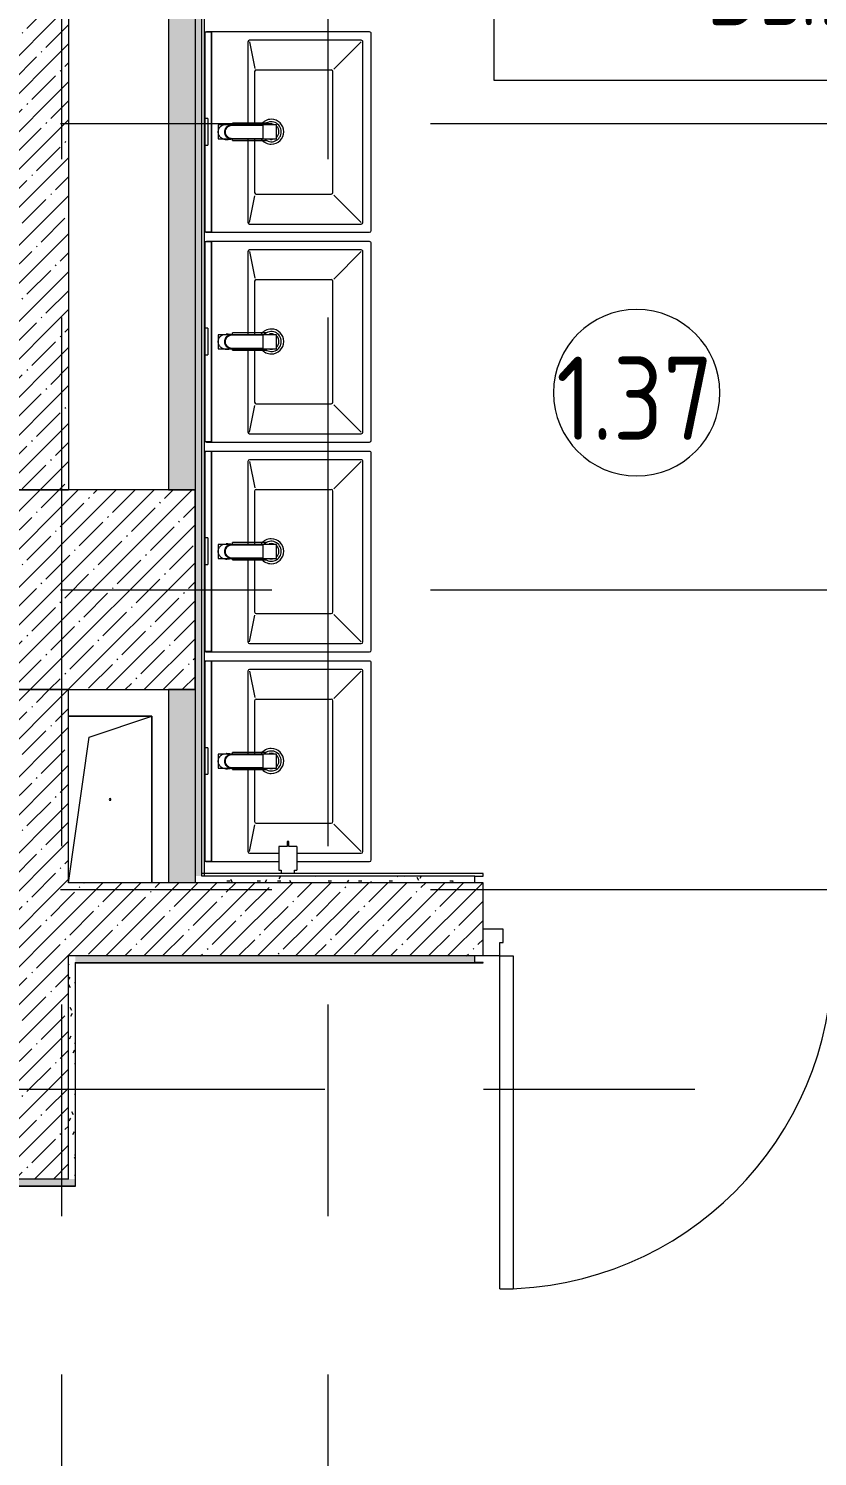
# Model space of a CAD drawing. Header units: millimetres. Extents: x 35881 to 234190, y -8553 to 29063.
# Drawn here: x 42260 to 44629, y 9397 to 13686 of the extents above; entities that cross this region are included whole.
import ezdxf

# ---------------------------------------------------------------- set-up
doc = ezdxf.new("R2010")
doc.units = ezdxf.units.MM
doc.linetypes.add('Осевая', pattern=[3175, 635, -476.25, 1587.5, -476.25])
for name, color, linetype, lineweight in [('0-1', 7, 'Continuous', 9), ('A-AREA-IDEN', 7, 'Continuous', 9), ('A-DOOR', 7, 'Continuous', 9), ('A-DOOR-1', 7, 'Continuous', 13), ('A-DOOR-FRAM', 7, 'Continuous', 13), ('A-GENM', 7, 'Continuous', 9), ('A-WALL', 7, 'Continuous', 9), ('E-ELEC-FIXT-IDEN', 7, 'Continuous', 9), ('I-WALL', 7, 'Continuous', 9), ('P-SANR-FIXT', 7, 'Continuous', 9), ('S-COLS', 7, 'Continuous', 9), ('Оси-2', 7, 'Осевая', 9)]:
    doc.layers.add(name, color=color, linetype=linetype, lineweight=lineweight)
for name, color, linetype, lineweight, true_color in [('A-WALL-1', 7, 'Continuous', 9, 0x3c3c3c), ('A-WALL-FNSH-1', 7, 'Continuous', 9, 0x3c3c3c), ('I-FURN-1', 7, 'Continuous', 9, 0xf0f0f0)]:
    doc.layers.add(name, color=color, linetype=linetype, lineweight=lineweight, true_color=true_color)
doc.styles.add('GOST Common', font='GOST_Common.ttf', dxfattribs={"width": 0.9, "height": 220})
doc.styles.add('GOST Common_1', font='GOST_Common.ttf', dxfattribs={"width": 0.9, "height": 250})
pattern_1 = [(45, (0, 0), (-57.02463, 57.02463), []), (45, (57.025, 0), (-57.02463, 57.02463), [100.806, -20.161, 3.353, -16.808])]
pattern_2 = [(0, (0, 0), (121.92, 30.48), [10.058, -81.382, 10.058, -81.382, -487.68]), (0, (0, 0), (121.92, 30.48), [-182.88, 10.058, -172.822, 10.058, -81.382, -213.36]), (0, (0, 0), (121.92, 30.48), [-457.2, 10.058, -50.902, 10.058, -142.342]), (120, (45.72, 15.24), (-87.356454, 90.345817), [10.058, -81.382, 10.058, -81.382, -487.68]), (120, (45.72, 15.24), (-87.356454, 90.345817), [-182.88, 10.058, -172.822, 10.058, -81.382, -213.36]), (120, (45.72, 15.24), (-87.356454, 90.345817), [-457.2, 10.058, -50.902, 10.058, -142.342]), (240, (60.96, 76.2), (-34.563546, -120.825817), [10.058, -81.382, 10.058, -81.382, -487.68]), (240, (60.96, 76.2), (-34.563546, -120.825817), [-182.88, 10.058, -172.822, 10.058, -81.382, -213.36]), (240, (60.96, 76.2), (-34.563546, -120.825817), [-457.2, 10.058, -50.902, 10.058, -142.342])]

# ---------------------------------------------------------------- blocks, each defined once
blk = doc.blocks.new('110_Дверь_СКБ_1Ст_Внутренняя1 - Д-11 1100x2100h_кладовые _все__ коридор _между помещениями блока столовой__ моечные _все_-32089417-План размещения напольных электротехнических лючков и розеток 1 этажа в осях 12-23')
at = {"layer": 'A-DOOR'}
blk.add_arc((512.5, 110), 1000, 90, 180, dxfattribs=at)
at = {"layer": 'A-DOOR-1'}
for p, q in [((512.5, 1110), (472.5, 1110)), ((472.5, 110), (472.5, 1110)), ((512.5, 1110), (512.5, 110)), ((512.5, 110), (472.5, 110))]:
    blk.add_line(p, q, dxfattribs=at)
at = {"layer": 'A-DOOR-FRAM'}
for p, q in [((-537.5, 110), (-537.5, 30)), ((-537.5, 110), (-487.5, 110)), ((-487.5, 110), (-487.5, 70)), ((512.5, 110), (512.5, 70)), ((512.5, 110), (562.5, 110)), ((562.5, 110), (562.5, 30)), ((-477.5, 70), (-487.5, 70)), ((-477.5, 70), (-477.5, 30)), ((502.5, 70), (502.5, 30)), ((512.5, 70), (502.5, 70)), ((-537.5, 30), (-477.5, 30)), ((502.5, 30), (562.5, 30))]:
    blk.add_line(p, q, dxfattribs=at)
blk = doc.blocks.new('GM_Отверстие прямоугольное _в плите_ - Отверстие-V53-План размещения напольных электротехнических лючков и розеток 1 этажа в осях 12-23')
at = {"layer": 'A-GENM'}
for p, q in [((-125, 250), (125, 250)), ((125, 250), (-125, 250)), ((-62.5, 187.5), (125, 250)), ((125, 250), (125, -250)), ((125, -250), (125, 250)), ((-125, -250), (-62.5, 187.5))]:
    blk.add_line(p, q, dxfattribs=at)
for start, end in [(360, 180), (180, 360)]:
    blk.add_arc((0, 0), 2.5, start, end, dxfattribs=at)
blk = doc.blocks.new('зеркало круглое600д - 1_22д зеркало круглое d600-V194-План размещения напольных электротехнических лючков и розеток 1 этажа в осях 12-23')
at = {"layer": 'I-FURN-1'}
for p, q in [((-300, 0), (300, 0)), ((300, 0), (-300, 0)), ((-300, 0), (-300, -20)), ((-300, -20), (300, -20)), ((300, -20), (-300, -20)), ((300, -20), (300, 0))]:
    blk.add_line(p, q, dxfattribs=at)
blk = doc.blocks.new('сифон - Для раковины-V202-План размещения напольных электротехнических лючков и розеток 1 этажа в осях 12-23')
at = {"layer": 'P-SANR-FIXT'}
for p, q in [((116.7, 26), (15, 26)), ((116.7, 26), (116.7, 22.5)), ((200, 40), (191.1, 40)), ((191.1, 0.6), (191.1, 40)), ((200, 40), (200, 0.6)), ((15, -26), (116.7, -26)), ((116.7, -20.6), (116.7, -26)), ((191.1, -40), (191.1, 0)), ((191.1, -40), (200, -40)), ((200, 0), (200, -40))]:
    blk.add_line(p, q, dxfattribs=at)
for start, end in [(46.114, 180), (180, 315)]:
    blk.add_arc((0, 0), 30, start, end, dxfattribs=at)
blk = doc.blocks.new('раковина - 400 x 500mm-30615599-План размещения напольных электротехнических лючков и розеток 1 этажа в осях 12-23')
at = {"layer": 'P-SANR-FIXT'}
for p, q in [((347.5, 0), (-244.5, 0)), ((-249.5, -5), (-249.5, -495)), ((352.5, -495), (352.5, -5)), ((-224.5, -135), (-224.5, -470)), ((31, -130), (-219.5, -130)), ((-219.5, -135), (-139.5, -151)), ((-134.5, -155), (-134.5, -380)), ((-126, -150), (-129.5, -150)), ((31, -150), (-126, -150)), ((322.5, -130), (73, -130)), ((233.5, -150), (73, -150)), ((238.5, -155), (238.5, -380)), ((322.5, -135), (242.8, -150.5)), ((327.5, -470), (327.5, -135)), ((-129.5, -385), (233.5, -385)), ((-219.5, -470), (-137.6, -388.1)), ((322.5, -470), (240.2, -387.7)), ((-244.5, -500), (347.5, -500)), ((-219.5, -475), (322.5, -475))]:
    blk.add_line(p, q, dxfattribs=at)
for centre, radius, start, end in [((-244.5, -5), 5, 90, 129.444), ((347.5, -5), 5, 45, 90), ((-244.5, -5), 5, 135, 180), ((347.5, -5), 5, 13.7658, 34.2299), ((-219.5, -135), 5, 90, 180), ((-129.5, -155), 5, 90, 180), ((52.6, -199.9), 37.5, 127.0599, 180), ((52.6, -199.9), 37.5, 360, 54.9172), ((233.5, -155), 5, 0, 90), ((322.5, -135), 5, 0, 90), ((52.6, -199.9), 37.5, 180, 360), ((52.6, -199.9), 23, 170.0836, 180), ((52.6, -199.9), 23, 180, 189.9157), ((52.6, -199.9), 23, 360, 16.8018), ((52.6, -199.9), 23, 343.1958, 360), ((52.6, -199.9), 23, 221.6435, 315), ((-129.5, -380), 5, 180, 270), ((233.5, -380), 5, 270, 360), ((-219.5, -470), 5, 180, 270), ((322.5, -470), 5, 270, 0), ((-244.5, -495), 5, 180, 270), ((347.5, -495), 5, 270, 0)]:
    blk.add_arc(centre, radius, start, end, dxfattribs=at)
blk = doc.blocks.new('смеситель для раковины - Default-V199-План размещения напольных электротехнических лючков и розеток 1 этажа в осях 12-23')
at = {"layer": '0-1'}
for p, q in [((21, 151.6), (-21, 151.6)), ((20.3, 111.8), (-20.3, 111.8)), ((-22.8, 2.9), (-21.7, 15.4)), ((-20.7, 17.2), (-20.7, 16.7)), ((-20.3, 19.4), (-20.3, 15.8)), ((20.3, 15.8), (20.3, 19.4)), ((20.8, 16.7), (20.8, 17.2))]:
    blk.add_line(p, q, dxfattribs=at)
at = {"layer": '0-1', "flags": 128}
for points in [[(-21, 151.3), (-21, 147.9), (-21, 145.7), (-21, 145.2), (-21, 144.9), (-21, 144.8), (-21, 144.7), (-21, 144.7)], [(21, 89.1), (21, 88.6), (21, 88.3), (21, 88.3)], [(21.7, 15.4), (22.3, 8.3), (22.8, 2.9)]]:
    blk.add_lwpolyline(points, dxfattribs=at)
at = {"layer": 'P-SANR-FIXT'}
for p, q in [((21, 151.6), (-21, 151.6)), ((-21, 151.6), (-21, -23)), ((21, -23), (21, 151.6)), ((-20.3, 111.8), (-20.3, 111.8)), ((-20.3, 111.8), (-20.3, 109.7)), ((20.3, 109.7), (20.3, 111.8)), ((20.3, 111.8), (20.3, 111.8)), ((-21, -23), (21, -23))]:
    blk.add_line(p, q, dxfattribs=at)
at = {"layer": 'P-SANR-FIXT', "flags": 128}
for points in [[(-21, 144), (-21, 91), (-21, 37.9)], [(21, 37.9), (21, 91), (21, 144)], [(-20.3, 19.4), (-20.3, 60.2), (-20.3, 109.7)], [(20.3, 109.7), (20.3, 60.2), (20.3, 19.4)], [(-20.3, 15.8), (-20.3, 17.1), (-20.3, 18.4)], [(20.3, 18.4), (20.3, 17.1), (20.3, 15.8)], [(21, 17.1), (21, 22.3), (21, 27.5), (21, 32.7), (21, 37.9)], [(21, 15.1), (21, 15.6), (21, 16.1), (21, 16.6), (21, 17.1)], [(22.9, -1.8), (22.4, 2.9), (22, 7.6), (21.5, 12.3), (21.1, 17.1)], [(21.1, 17.1), (21.5, 12.3), (22, 7.6), (22.4, 2.9), (22.9, -1.8)]]:
    blk.add_lwpolyline(points, dxfattribs=at)
at = {"layer": 'P-SANR-FIXT'}
for centre, major_axis, ratio, start_param, end_param in [((-9809.3, 72.1), (-9788.3, 0.5), 0.986286, 3.135948, 3.138103), ((0, 17.2), (20.8, 0), 0.98634, 3.060685, 3.141593), ((0, 17.2), (20.8, 0), 0.98634, 3.141593, 3.395551), ((0, 17.2), (20.8, 0), 0.98634, 3.707105, 3.769911), ((0, 17.2), (20.8, 0), 0.98634, 5.654867, 5.717635), ((0, 17.2), (-20.8, 0), 0.98634, 2.887544, 3.141593), ((0, 17.2), (20.8, 0), 0.98634, 0, 0.080911), ((0, 17.2), (20.8, 0), 0.98634, 4.154533, 5.270098)]:
    blk.add_ellipse(centre, major_axis=major_axis, ratio=ratio, start_param=start_param, end_param=end_param, dxfattribs=at)
for points, knots in [([(-21, 151.6), (-21, 151.7), (-21, 151.5), (-21, 150.5), (-21, 148.7), (-21, 146.9), (-21, 145.2), (-21, 144.4), (-21, 144)], [0.4444444, 0.4444444, 0.4444444, 0.4444444, 0.5555556, 0.6666667, 0.7777778, 0.8888889, 0.9444444, 1, 1, 1, 1]), ([(21, 144), (21, 144.4), (21, 145.2), (21, 146.9), (21, 148.7), (21, 150.5), (21, 151.5), (21, 151.7), (21, 151.6)], [0, 0, 0, 0, 0.0555556, 0.1111111, 0.2222222, 0.3333333, 0.4444444, 0.5555556, 0.5555556, 0.5555556, 0.5555556]), ([(-21.8, 13.9), (-21.8, 14.6), (-21.7, 16.1), (-21.6, 18.9), (-21.5, 22.1), (-21.5, 25.2), (-21.4, 27.9), (-21.4, 30), (-21.4, 31.8), (-21.3, 33.4), (-21.3, 34.5), (-21.3, 35.6), (-21.3, 37), (-21.3, 38.7), (-21.2, 41), (-21.2, 44.2), (-21.2, 48.8), (-21.1, 54.3), (-21.1, 59.3), (-21.1, 63.2), (-21.1, 66.1), (-21.1, 68.8), (-21.1, 72.5), (-21, 78.9), (-21, 84.5), (-21, 88.1)], [0, 0, 0, 0, 0.083333, 0.166667, 0.25, 0.333333, 0.375, 0.416667, 0.458333, 0.479167, 0.5, 0.520833, 0.541667, 0.583333, 0.625, 0.666667, 0.708333, 0.75, 0.791667, 0.8125, 0.833333, 0.854167, 0.875, 0.916667, 1, 1, 1, 1]), ([(21, 88.1), (21, 84.5), (21, 78.9), (21.1, 72.5), (21.1, 68.8), (21.1, 66.1), (21.1, 63.2), (21.1, 59.3), (21.2, 54.3), (21.2, 48.8), (21.2, 44.2), (21.3, 41), (21.3, 38.7), (21.3, 37), (21.3, 35.6), (21.3, 34.5), (21.3, 33.4), (21.4, 31.8), (21.4, 30), (21.4, 27.9), (21.5, 25.2), (21.5, 22.1), (21.6, 18.9), (21.7, 16.1), (21.8, 14.6), (21.8, 13.9)], [0, 0, 0, 0, 0.083333, 0.125, 0.145833, 0.166667, 0.1875, 0.208333, 0.25, 0.291667, 0.333333, 0.375, 0.416667, 0.458333, 0.479167, 0.5, 0.520833, 0.541667, 0.583333, 0.625, 0.666667, 0.75, 0.833333, 0.916667, 1, 1, 1, 1]), ([(-21.1, 17.1), (-21.2, 16.5), (-21.3, 15.4), (-21.5, 13.7), (-21.6, 11.8), (-21.9, 9.3), (-22.1, 7.6), (-22.4, 5.3), (-22.6, 3), (-22.8, 1.4), (-22.9, 0.3)], [0, 0, 0, 0, 0.1, 0.2, 0.3, 0.4, 0.6, 0.7, 0.8, 1, 1, 1, 1]), ([(-22.6, 3.6), (-22.6, 3.8), (-22.5, 4.4), (-22.4, 5.5), (-22.3, 6.9), (-22.2, 8.4), (-22, 10.9), (-21.9, 12.9), (-21.8, 13.9)], [0.3178487, 0.3178487, 0.3178487, 0.3178487, 0.375, 0.5, 0.625, 0.75, 0.875, 1, 1, 1, 1]), ([(21, 15.1), (20.9, 14), (20.5, 11.7), (19.3, 8.5), (17.6, 5.5), (14.8, 1.9), (11.1, -0.9), (6.8, -2.8), (3.4, -3.6), (0, -3.8), (-4.5, -3.5), (-10.1, -1.7), (-14.7, 1.9), (-17.6, 5.5), (-19.3, 8.4), (-20.5, 11.7), (-20.9, 13.9), (-21, 15)], [0, 0, 0, 0, 0.055556, 0.111111, 0.166667, 0.222222, 0.333333, 0.388889, 0.444444, 0.5, 0.555556, 0.666667, 0.777778, 0.833333, 0.888889, 0.944444, 1, 1, 1, 1]), ([(20.3, 19.4), (20.3, 18.2), (20.2, 15.9), (19.3, 12.3), (18, 9.6), (16.8, 7.5), (15.7, 6), (14.5, 4.7), (12.8, 3), (10.4, 1.2), (7.1, -0.4), (2.4, -1.7), (-2.5, -1.7), (-7.1, -0.4), (-10.9, 1.5), (-13.6, 3.7), (-15.4, 5.7), (-16.5, 7.1), (-17.7, 9), (-18.9, 11.5), (-20, 15), (-20.3, 17.7), (-20.3, 19.4)], [0, 0, 0, 0, 0.055556, 0.111111, 0.166667, 0.194444, 0.222222, 0.25, 0.277778, 0.333333, 0.388889, 0.444444, 0.555556, 0.611111, 0.666667, 0.75, 0.770833, 0.791667, 0.833333, 0.875, 0.916667, 1, 1, 1, 1]), ([(20.3, 15.8), (20.3, 13.7), (19.8, 10.7), (17.9, 6.9), (16.3, 4.7), (14.8, 3.1), (13, 1.5), (11.1, 0.2), (9, -0.8), (7.3, -1.5), (5.5, -2), (3.6, -2.4), (1.4, -2.7), (-0.9, -2.7), (-3.3, -2.5), (-5.5, -2), (-7.7, -1.3), (-9.8, -0.4), (-11.7, 0.6), (-13.5, 1.9), (-15.1, 3.4), (-16.9, 5.4), (-19.5, 9.5), (-20.3, 13.2), (-20.3, 15.8)], [0, 0, 0, 0, 0.111111, 0.166667, 0.222222, 0.25, 0.277778, 0.333333, 0.361111, 0.388889, 0.416667, 0.444444, 0.479167, 0.513889, 0.548611, 0.583333, 0.618056, 0.652778, 0.6875, 0.722222, 0.756944, 0.791667, 0.861111, 1, 1, 1, 1]), ([(21.1, 19.2), (21.3, 18.6), (21.7, 16.8), (21.8, 15.1), (21.8, 13.9)], [0.8206896, 0.8206896, 0.8206896, 0.8206896, 0.8888889, 1, 1, 1, 1]), ([(21.1, 17.1), (21.1, 16.7), (21.2, 16), (21.3, 15), (21.4, 13.9), (21.6, 12.5), (21.8, 10.8), (22, 8.7), (22.2, 6.9), (22.4, 5.5), (22.5, 4.5), (22.6, 3.4), (22.7, 2.4), (22.8, 1.5), (22.9, 0.8), (22.9, 0.4), (22.9, 0.3)], [0, 0, 0, 0, 0.0625, 0.125, 0.1875, 0.25, 0.375, 0.5, 0.625, 0.6875, 0.75, 0.8125, 0.875, 0.9375, 0.96875, 1, 1, 1, 1]), ([(21.8, 13.9), (21.8, 13.3), (21.9, 11.9), (22, 10), (22.2, 8.4), (22.2, 7.3), (22.3, 6.4), (22.4, 5.2), (22.6, 3.7), (22.8, 2), (22.9, 0.8), (22.9, 0.3)], [0, 0, 0, 0, 0.083333, 0.166667, 0.25, 0.333333, 0.416667, 0.5, 0.666667, 0.833333, 1, 1, 1, 1]), ([(22.1, 7), (22.2, 6.5), (22.8, 4.3), (23, 2), (22.9, 0.3)], [0.8, 0.8, 0.8, 0.8, 0.85, 1, 1, 1, 1]), ([(22.9, -1.8), (22.6, -4.5), (21.7, -8.2), (19.1, -12.8), (16.7, -15.9), (13.7, -18.5), (10.4, -20.6), (6.8, -22.1), (3.4, -22.8), (0.5, -23), (-2.9, -22.9), (-6.8, -22.1), (-10.7, -20.5), (-13.4, -18.7), (-15.3, -17.2), (-17, -15.4), (-19, -12.9), (-20.6, -10.1), (-21.5, -8), (-21.7, -7.4)], [0, 0, 0, 0, 0.1111111, 0.1666667, 0.2222222, 0.2777778, 0.3333333, 0.3888889, 0.4444444, 0.4791667, 0.5138889, 0.5833333, 0.6527778, 0.6875, 0.7222222, 0.7569444, 0.7916667, 0.8611111, 0.8888889, 0.8888889, 0.8888889, 0.8888889])]:
    blk.add_open_spline(points, degree=3, knots=knots, dxfattribs=at)
for points in [[(-22.9, 0.3), (-23, 2.1), (-22.8, 3.8), (-22.4, 5.5)], [(-21.8, 13.9), (-21.8, 15.7), (-21.5, 17.5), (-21.1, 19.2)], [(-21.1, 17.1), (-21.1, 16.7), (-21.1, 16), (-21, 15.3), (-21, 15)], [(21, 37.9), (21, 36.1), (21, 32.7), (21.1, 27.5), (21.1, 22.3), (21.1, 18.8), (21.1, 17.1)], [(21.1, 17.1), (21.1, 16.7), (21.1, 16.1), (21, 15.4), (21, 15.1)], [(22.9, 0.3), (22.8, 1.7), (22.5, 4.5), (22, 8.7), (21.5, 12.9), (21.2, 15.7), (21.1, 17.1)], [(22.9, 0.3), (22.9, -0.1), (22.9, -0.4), (22.9, -0.8)]]:
    blk.add_open_spline(points, degree=3, dxfattribs=at)
blk = doc.blocks.new('сифон - Для раковины-V204-План размещения напольных электротехнических лючков и розеток 1 этажа в осях 12-23')
at = {"layer": 'P-SANR-FIXT'}
for p, q in [((116.7, 26), (15, 26)), ((116.7, 26), (116.7, 21.5)), ((200, 40), (191.1, 40)), ((191.1, 0.6), (191.1, 40)), ((200, 40), (200, 0.6)), ((15, -26), (116.7, -26)), ((116.7, -20.6), (116.7, -26)), ((191.1, -40), (191.1, 0)), ((191.1, -40), (200, -40)), ((200, 0), (200, -40))]:
    blk.add_line(p, q, dxfattribs=at)
for start, end in [(46.114, 180), (180, 315)]:
    blk.add_arc((0, 0), 30, start, end, dxfattribs=at)
blk = doc.blocks.new('смеситель для раковины - Default-V205-План размещения напольных электротехнических лючков и розеток 1 этажа в осях 12-23')
at = {"layer": '0-1'}
for p, q in [((21, 151.6), (-21, 151.6)), ((20.3, 111.8), (-20.3, 111.8)), ((-22.8, 2.9), (-21.7, 15.4)), ((-20.7, 17.2), (-20.7, 16.7)), ((-20.3, 19.4), (-20.3, 15.8)), ((20.3, 15.8), (20.3, 19.4)), ((20.8, 16.7), (20.8, 17.2))]:
    blk.add_line(p, q, dxfattribs=at)
at = {"layer": '0-1', "flags": 128}
for points in [[(-21, 151.3), (-21, 147.9), (-21, 145.7), (-21, 145.2), (-21, 144.9), (-21, 144.8), (-21, 144.7), (-21, 144.7)], [(21, 89.1), (21, 88.6), (21, 88.3), (21, 88.3)], [(21.7, 15.4), (22.3, 8.3), (22.8, 2.9)]]:
    blk.add_lwpolyline(points, dxfattribs=at)
at = {"layer": 'P-SANR-FIXT'}
for p, q in [((21, 151.6), (-21, 151.6)), ((-21, 151.6), (-21, -23)), ((21, -23), (21, 151.6)), ((-20.3, 111.8), (-20.3, 111.8)), ((-20.3, 111.8), (-20.3, 109.7)), ((20.3, 109.7), (20.3, 111.8)), ((20.3, 111.8), (20.3, 111.8)), ((21, 37.9), (20.8, 37.9)), ((-21, -23), (21, -23))]:
    blk.add_line(p, q, dxfattribs=at)
at = {"layer": 'P-SANR-FIXT', "flags": 128}
for points in [[(-21, 144), (-21, 91), (-21, 37.9)], [(21, 37.9), (21, 91), (21, 144)], [(-20.3, 19.4), (-20.3, 60.2), (-20.3, 109.7)], [(20.3, 109.7), (20.3, 60.2), (20.3, 19.4)], [(-20.3, 15.8), (-20.3, 17.1), (-20.3, 18.4)], [(20.3, 18.4), (20.3, 17.1), (20.3, 15.8)], [(21, 17.1), (21, 22.3), (21, 27.5), (21, 32.7), (21, 37.9)], [(21, 15.1), (21, 15.6), (21, 16.1), (21, 16.6), (21, 17.1)], [(22.9, -1.8), (22.4, 2.9), (22, 7.6), (21.5, 12.3), (21.1, 17.1)], [(21.1, 17.1), (21.5, 12.3), (22, 7.6), (22.4, 2.9), (22.9, -1.8)]]:
    blk.add_lwpolyline(points, dxfattribs=at)
at = {"layer": 'P-SANR-FIXT'}
for centre, major_axis, ratio, start_param, end_param in [((-9809.3, 72.1), (-9788.3, 0.5), 0.986286, 3.135948, 3.138103), ((0, 17.2), (20.8, 0), 0.98634, 3.060685, 3.141593), ((0, 17.2), (20.8, 0), 0.98634, 3.141593, 3.395551), ((0, 17.2), (20.8, 0), 0.98634, 3.707105, 3.769911), ((0, 17.2), (20.8, 0), 0.98634, 5.654867, 5.717635), ((0, 17.2), (-20.8, 0), 0.98634, 2.887544, 3.141593), ((0, 17.2), (20.8, 0), 0.98634, 0, 0.080911), ((0, 17.2), (20.8, 0), 0.98634, 4.154533, 5.270098)]:
    blk.add_ellipse(centre, major_axis=major_axis, ratio=ratio, start_param=start_param, end_param=end_param, dxfattribs=at)
for points, knots in [([(-21, 151.6), (-21, 151.7), (-21, 151.5), (-21, 150.5), (-21, 148.7), (-21, 146.9), (-21, 145.2), (-21, 144.4), (-21, 144)], [0.4444444, 0.4444444, 0.4444444, 0.4444444, 0.5555556, 0.6666667, 0.7777778, 0.8888889, 0.9444444, 1, 1, 1, 1]), ([(21, 144), (21, 144.4), (21, 145.2), (21, 146.9), (21, 148.7), (21, 150.5), (21, 151.5), (21, 151.7), (21, 151.6)], [0, 0, 0, 0, 0.0555556, 0.1111111, 0.2222222, 0.3333333, 0.4444444, 0.5555556, 0.5555556, 0.5555556, 0.5555556]), ([(-21.8, 13.9), (-21.8, 14.6), (-21.7, 16.1), (-21.6, 18.9), (-21.5, 22.1), (-21.5, 25.2), (-21.4, 27.9), (-21.4, 30), (-21.4, 31.8), (-21.3, 33.4), (-21.3, 34.5), (-21.3, 35.6), (-21.3, 37), (-21.3, 38.7), (-21.2, 41), (-21.2, 44.2), (-21.2, 48.8), (-21.1, 54.3), (-21.1, 59.3), (-21.1, 63.2), (-21.1, 66.1), (-21.1, 68.8), (-21.1, 72.5), (-21, 78.9), (-21, 84.5), (-21, 88.1)], [0, 0, 0, 0, 0.083333, 0.166667, 0.25, 0.333333, 0.375, 0.416667, 0.458333, 0.479167, 0.5, 0.520833, 0.541667, 0.583333, 0.625, 0.666667, 0.708333, 0.75, 0.791667, 0.8125, 0.833333, 0.854167, 0.875, 0.916667, 1, 1, 1, 1]), ([(21, 88.1), (21, 84.5), (21, 78.9), (21.1, 72.5), (21.1, 68.8), (21.1, 66.1), (21.1, 63.2), (21.1, 59.3), (21.2, 54.3), (21.2, 48.8), (21.2, 44.2), (21.3, 41), (21.3, 38.7), (21.3, 37), (21.3, 35.6), (21.3, 34.5), (21.3, 33.4), (21.4, 31.8), (21.4, 30), (21.4, 27.9), (21.5, 25.2), (21.5, 22.1), (21.6, 18.9), (21.7, 16.1), (21.8, 14.6), (21.8, 13.9)], [0, 0, 0, 0, 0.083333, 0.125, 0.145833, 0.166667, 0.1875, 0.208333, 0.25, 0.291667, 0.333333, 0.375, 0.416667, 0.458333, 0.479167, 0.5, 0.520833, 0.541667, 0.583333, 0.625, 0.666667, 0.75, 0.833333, 0.916667, 1, 1, 1, 1]), ([(-21.1, 17.1), (-21.2, 16.5), (-21.3, 15.4), (-21.5, 13.7), (-21.6, 11.8), (-21.9, 9.3), (-22.1, 7.6), (-22.4, 5.3), (-22.6, 3), (-22.8, 1.4), (-22.9, 0.3)], [0, 0, 0, 0, 0.1, 0.2, 0.3, 0.4, 0.6, 0.7, 0.8, 1, 1, 1, 1]), ([(-22.6, 3.6), (-22.6, 3.8), (-22.5, 4.4), (-22.4, 5.5), (-22.3, 6.9), (-22.2, 8.4), (-22, 10.9), (-21.9, 12.9), (-21.8, 13.9)], [0.3178487, 0.3178487, 0.3178487, 0.3178487, 0.375, 0.5, 0.625, 0.75, 0.875, 1, 1, 1, 1]), ([(21, 15.1), (20.9, 14), (20.5, 11.7), (19.3, 8.5), (17.6, 5.5), (14.8, 1.9), (11.1, -0.9), (6.8, -2.8), (3.4, -3.6), (0, -3.8), (-4.5, -3.5), (-10.1, -1.7), (-14.7, 1.9), (-17.6, 5.5), (-19.3, 8.4), (-20.5, 11.7), (-20.9, 13.9), (-21, 15)], [0, 0, 0, 0, 0.055556, 0.111111, 0.166667, 0.222222, 0.333333, 0.388889, 0.444444, 0.5, 0.555556, 0.666667, 0.777778, 0.833333, 0.888889, 0.944444, 1, 1, 1, 1]), ([(20.3, 19.4), (20.3, 18.2), (20.2, 15.9), (19.3, 12.3), (18, 9.6), (16.8, 7.5), (15.7, 6), (14.5, 4.7), (12.8, 3), (10.4, 1.2), (7.1, -0.4), (2.4, -1.7), (-2.5, -1.7), (-7.1, -0.4), (-10.9, 1.5), (-13.6, 3.7), (-15.4, 5.7), (-16.5, 7.1), (-17.7, 9), (-18.9, 11.5), (-20, 15), (-20.3, 17.7), (-20.3, 19.4)], [0, 0, 0, 0, 0.055556, 0.111111, 0.166667, 0.194444, 0.222222, 0.25, 0.277778, 0.333333, 0.388889, 0.444444, 0.555556, 0.611111, 0.666667, 0.75, 0.770833, 0.791667, 0.833333, 0.875, 0.916667, 1, 1, 1, 1]), ([(20.3, 15.8), (20.3, 13.7), (19.8, 10.7), (17.9, 6.9), (16.3, 4.7), (14.8, 3.1), (13, 1.5), (11.1, 0.2), (9, -0.8), (7.3, -1.5), (5.5, -2), (3.6, -2.4), (1.4, -2.7), (-0.9, -2.7), (-3.3, -2.5), (-5.5, -2), (-7.7, -1.3), (-9.8, -0.4), (-11.7, 0.6), (-13.5, 1.9), (-15.1, 3.4), (-16.9, 5.4), (-19.5, 9.5), (-20.3, 13.2), (-20.3, 15.8)], [0, 0, 0, 0, 0.111111, 0.166667, 0.222222, 0.25, 0.277778, 0.333333, 0.361111, 0.388889, 0.416667, 0.444444, 0.479167, 0.513889, 0.548611, 0.583333, 0.618056, 0.652778, 0.6875, 0.722222, 0.756944, 0.791667, 0.861111, 1, 1, 1, 1]), ([(21.1, 19.2), (21.3, 18.6), (21.7, 16.8), (21.8, 15.1), (21.8, 13.9)], [0.8206896, 0.8206896, 0.8206896, 0.8206896, 0.8888889, 1, 1, 1, 1]), ([(21.1, 17.1), (21.1, 16.7), (21.2, 16), (21.3, 15), (21.4, 13.9), (21.6, 12.5), (21.8, 10.8), (22, 8.7), (22.2, 6.9), (22.4, 5.5), (22.5, 4.5), (22.6, 3.4), (22.7, 2.4), (22.8, 1.5), (22.9, 0.8), (22.9, 0.4), (22.9, 0.3)], [0, 0, 0, 0, 0.0625, 0.125, 0.1875, 0.25, 0.375, 0.5, 0.625, 0.6875, 0.75, 0.8125, 0.875, 0.9375, 0.96875, 1, 1, 1, 1]), ([(21.8, 13.9), (21.8, 13.3), (21.9, 11.9), (22, 10), (22.2, 8.4), (22.2, 7.3), (22.3, 6.4), (22.4, 5.2), (22.6, 3.7), (22.8, 2), (22.9, 0.8), (22.9, 0.3)], [0, 0, 0, 0, 0.083333, 0.166667, 0.25, 0.333333, 0.416667, 0.5, 0.666667, 0.833333, 1, 1, 1, 1]), ([(22.1, 7), (22.2, 6.5), (22.8, 4.3), (23, 2), (22.9, 0.3)], [0.8, 0.8, 0.8, 0.8, 0.85, 1, 1, 1, 1]), ([(22.9, -1.8), (22.6, -4.5), (21.7, -8.2), (19.1, -12.8), (16.7, -15.9), (13.7, -18.5), (10.4, -20.6), (6.8, -22.1), (3.4, -22.8), (0.5, -23), (-2.9, -22.9), (-6.8, -22.1), (-10.7, -20.5), (-13.4, -18.7), (-15.3, -17.2), (-17, -15.4), (-19, -12.9), (-20.6, -10.1), (-21.5, -8), (-21.7, -7.4)], [0, 0, 0, 0, 0.1111111, 0.1666667, 0.2222222, 0.2777778, 0.3333333, 0.3888889, 0.4444444, 0.4791667, 0.5138889, 0.5833333, 0.6527778, 0.6875, 0.7222222, 0.7569444, 0.7916667, 0.8611111, 0.8888889, 0.8888889, 0.8888889, 0.8888889])]:
    blk.add_open_spline(points, degree=3, knots=knots, dxfattribs=at)
for points in [[(-22.9, 0.3), (-23, 2.1), (-22.8, 3.8), (-22.4, 5.5)], [(-21.8, 13.9), (-21.8, 15.7), (-21.5, 17.5), (-21.1, 19.2)], [(-21.1, 17.1), (-21.1, 16.7), (-21.1, 16), (-21, 15.3), (-21, 15)], [(21, 37.9), (21, 36.1), (21, 32.7), (21.1, 27.5), (21.1, 22.3), (21.1, 18.8), (21.1, 17.1)], [(21.1, 17.1), (21.1, 16.7), (21.1, 16.1), (21, 15.4), (21, 15.1)], [(22.9, 0.3), (22.8, 1.7), (22.5, 4.5), (22, 8.7), (21.5, 12.9), (21.2, 15.7), (21.1, 17.1)], [(22.9, 0.3), (22.9, -0.1), (22.9, -0.4), (22.9, -0.8)]]:
    blk.add_open_spline(points, degree=3, dxfattribs=at)
blk = doc.blocks.new('сифон - Для раковины-V206-План размещения напольных электротехнических лючков и розеток 1 этажа в осях 12-23')
at = {"layer": 'P-SANR-FIXT'}
for p, q in [((116.7, 26), (15, 26)), ((116.7, 26), (116.7, 22.5)), ((200, 40), (191.1, 40)), ((191.1, 0.6), (191.1, 40)), ((191.1, -40), (191.1, 0.3)), ((200, 40), (200, 0.6)), ((200, 0.3), (200, -40)), ((15, -26), (116.7, -26)), ((116.7, -20.6), (116.7, -26)), ((191.1, -40), (200, -40))]:
    blk.add_line(p, q, dxfattribs=at)
for start, end in [(46.114, 180), (180, 315)]:
    blk.add_arc((0, 0), 30, start, end, dxfattribs=at)
blk = doc.blocks.new('раковина - 400 x 500mm-V207-План размещения напольных электротехнических лючков и розеток 1 этажа в осях 12-23')
at = {"layer": 'P-SANR-FIXT'}
for p, q in [((52, 0), (-244.5, 0)), ((347.5, 0), (52.3, 0)), ((-249.5, -5), (-249.5, -222.5)), ((352.5, -495), (352.5, -5)), ((-224.5, -135), (-224.5, -222.5)), ((31, -130), (-219.5, -130)), ((-219.5, -135), (-139.5, -151)), ((-134.5, -155), (-134.5, -380)), ((-126, -150), (-129.5, -150)), ((31, -150), (-126, -150)), ((322.5, -130), (73, -130)), ((233.5, -150), (73, -150)), ((238.5, -155), (238.5, -380)), ((322.5, -135), (242.8, -150.5)), ((327.5, -470), (327.5, -135)), ((-249.5, -277.5), (-249.5, -495)), ((-224.5, -277.5), (-224.5, -470)), ((-129.5, -385), (233.5, -385)), ((-219.5, -470), (-137.6, -388.1)), ((322.5, -470), (240.2, -387.7)), ((-244.5, -500), (347.5, -500)), ((-219.5, -475), (322.5, -475))]:
    blk.add_line(p, q, dxfattribs=at)
for centre, radius, start, end in [((-244.5, -5), 5, 90, 129.444), ((347.5, -5), 5, 45, 90), ((-244.5, -5), 5, 135, 180), ((347.5, -5), 5, 13.7658, 34.2299), ((-219.5, -135), 5, 90, 180), ((-129.5, -155), 5, 90, 180), ((52.6, -199.9), 37.5, 127.0599, 180), ((52.6, -199.9), 37.5, 360, 54.9172), ((233.5, -155), 5, 0, 90), ((322.5, -135), 5, 0, 90), ((52.6, -199.9), 37.5, 180, 360), ((52.6, -199.9), 23, 170.0836, 180), ((52.6, -199.9), 23, 180, 189.9157), ((52.6, -199.9), 23, 360, 16.8018), ((52.6, -199.9), 23, 343.1958, 360), ((52.6, -199.9), 23, 221.6435, 315), ((-129.5, -380), 5, 180, 270), ((233.5, -380), 5, 270, 360), ((-219.5, -470), 5, 180, 270), ((322.5, -470), 5, 270, 0), ((-244.5, -495), 5, 180, 270), ((347.5, -495), 5, 270, 0)]:
    blk.add_arc(centre, radius, start, end, dxfattribs=at)
blk = doc.blocks.new('TOY_Диспансер мыло - Дозатор Elegance new 11654 019001 хром-33483396-План размещения напольных электротехнических лючков и розеток 1 этажа в осях 12-23')
at = {"layer": 'A-GENM'}
for p, q in [((127.9, 100.1), (122.2, 100.1)), ((122.2, 100.1), (122.2, 85.2)), ((127.9, 85.2), (127.9, 100.1)), ((97.5, 83.2), (97.5, 15.5)), ((122.2, 85.2), (99.5, 85.2)), ((150.5, 85.2), (127.9, 85.2)), ((152.5, 15.5), (152.5, 83.2)), ((99.5, 13.5), (105, 13.5)), ((105, 13.5), (105, 4)), ((145, 4), (145, 13.5)), ((145, 13.5), (150.5, 13.5))]:
    blk.add_line(p, q, dxfattribs=at)
for centre, start, end in [((99.5, 83.2), 90, 180), ((150.5, 83.2), 0, 90), ((99.5, 15.5), 180, 270), ((150.5, 15.5), 270, 360)]:
    blk.add_arc(centre, 2, start, end, dxfattribs=at)
blk = doc.blocks.new('Марка_Помещения - Номер-25198446-План размещения напольных электротехнических лючков и розеток 1 этажа в осях 12-23')
at = {"layer": 'A-AREA-IDEN'}
for start, end in [(360, 180), (180, 360)]:
    blk.add_arc((0, 0), 2.5, start, end, dxfattribs=at)

msp = doc.modelspace()

# ---------------------------------------------------------------- hatches: boundary and pattern name
at = {"layer": 'I-WALL'}
h = msp.add_hatch(dxfattribs=at)
h.set_pattern_fill('FP_1', color=256, style=0, pattern_type=2)
h.set_pattern_definition(pattern_1)
h.paths.add_polyline_path([(42160, 12300), (42380, 12300), (42380, 14980), (42160, 14980), (42160, 12398.6)])
h = msp.add_hatch(dxfattribs=at)
h.set_pattern_fill('FP_22', color=256, style=0, pattern_type=2)
h.set_pattern_definition([(135, (0, 0), (-75.43415, -75.43415), [106.68, -17.78, 3.556, -17.78]), (135, (0, 75.39), (-75.43415, -75.43415), []), (50, (0, 0), (127.52922, -11.15758), [13.335, -146.685]), (355, (0, 0), (-24.66966, 133.74002), [10.668, -117.348]), (100.451, (10.63, -0.93), (102.85973, 122.58178), [11.333, -124.663]), (46.184, (0, 35.56), (189.75516, -29.43036), [20.002, -220.027]), (96.636, (15.81, 33.1), (166.1822, 173.1996), [17, -186.995]), (351.184, (0, 35.56), (166.1839, 173.1976), [16.002, -176.022]), (21, (17.78, 26.67), (106.13027, -71.58603), [13.335, -146.685]), (326, (17.78, 26.67), (43.26188, 128.93175), [10.668, -117.348]), (71.451, (26.62, 20.7), (149.39198, 57.34505), [11.333, -124.663]), (37.5, (0, 0), (2.16223, 59.188357), [3.353, -112.573, 3.353, -115.773, -117.792]), (37.5, (0, 0), (2.16223, 59.188357), [-235.052, 3.353, -114.44]), (7.5, (0, 0), (46.77386, 70.12615), [3.353, -64.567, 3.353, -109.906, -44.894]), (7.5, (0, 0), (46.77386, 70.12615), [-181.178, 3.353, -41.542]), (327.5, (-39.65, 0), (94.91367, -4.010093), [3.353, -41.097, 3.353, -135.331, -184.023]), (327.5, (-39.65, 0), (94.91367, -4.010093), [-183.134, 3.353, -180.67]), (317.5, (-57.43, 0), (103.69057, 17.79882), [3.353, -54.432, 3.353, -88.748, -130.683]), (317.5, (-57.43, 0), (103.69057, 17.79882), [-149.885, 3.353, -127.33])])
h.paths.add_polyline_path([(42760, 11120), (42760, 11700), (42680, 11700), (42680, 11120)])
h.paths.add_polyline_path([(42760, 12300), (42760, 15002.5), (42680, 15002.5), (42680, 12300)])
h = msp.add_hatch(dxfattribs=at)
h.set_pattern_fill('FP_58', color=256, style=0, pattern_type=2)
h.set_pattern_definition(pattern_2)
h.paths.add_polyline_path([(42780, 11140), (42780, 15002.5), (42760, 15002.5), (42760, 11140)])
h = msp.add_hatch(dxfattribs=at)
h.set_pattern_fill('FP_1', color=256, style=0, pattern_type=2)
h.set_pattern_definition(pattern_1)
h.paths.add_polyline_path([(42380, 10230), (42380, 11700), (42160, 11700), (42160, 10230)])
h = msp.add_hatch(dxfattribs=at)
h.set_pattern_fill('FP_1', color=256, style=0, pattern_type=2)
h.set_pattern_definition(pattern_1)
h.paths.add_polyline_path([(44725, 10900), (45910, 10900), (45910, 11120), (44725, 11120)])
h.paths.add_polyline_path([(42626.2, 10900), (43625, 10900), (43625, 11120), (42380, 11120), (42380, 10900)])
h = msp.add_hatch(dxfattribs=at)
h.set_pattern_fill('FP_58', color=256, style=0, pattern_type=2)
h.set_pattern_definition(pattern_2)
h.paths.add_polyline_path([(45430, 11120), (45430, 11140), (44750, 11140), (44750, 11120)])
h.paths.add_polyline_path([(42760, 11120), (43600, 11120), (43600, 11140), (42760, 11140)])
h = msp.add_hatch(dxfattribs=at)
h.set_pattern_fill('FP_58', color=256, style=0, pattern_type=2)
h.set_pattern_definition(pattern_2)
h.paths.add_polyline_path([(42380, 10230), (42400, 10230), (42400, 10900), (42380, 10900)])
h = msp.add_hatch(dxfattribs=at)
h.set_pattern_fill('FP_58', color=256, style=0, pattern_type=2)
h.set_pattern_definition(pattern_2)
h.paths.add_polyline_path([(45930, 10880), (45930, 10900), (44750, 10900), (44750, 10880), (45535.7, 10880)])
h.paths.add_polyline_path([(42400, 10880), (43600, 10880), (43600, 10900), (42400, 10900)])
h = msp.add_hatch(dxfattribs=at)
h.set_pattern_fill('FP_58', color=256, style=0, pattern_type=2)
h.set_pattern_definition(pattern_2)
h.paths.add_polyline_path([(42400, 10210), (42400, 10230), (38760, 10230), (38760, 10210), (41171.4, 10210)])
at = {"layer": 'S-COLS'}
h = msp.add_hatch(dxfattribs=at)
h.set_pattern_fill('FP_1', color=256, style=0, pattern_type=2)
h.set_pattern_definition(pattern_1)
h.paths.add_polyline_path([(42160, 11700), (42760, 11700), (42760, 12300), (42160, 12300)])

# ---------------------------------------------------------------- linework, layer by layer
at = {"layer": 'A-WALL'}
for p, q in [((42780, 11140), (42780, 14982.5)), ((42680, 12300), (42760, 12300)), ((42760, 11700), (42680, 11700)), ((43600, 11140), (42780, 11140)), ((42400, 10880), (43600, 10880)), ((42400, 10880), (42400, 10210))]:
    msp.add_line(p, q, dxfattribs=at)
at = {"layer": 'A-WALL-1'}
for p, q in [((42380, 16700), (42380, 12300)), ((42680, 15002.5), (42680, 12300)), ((42760, 15002.5), (42760, 11120)), ((42160, 12300), (42380, 12300)), ((42380, 11700), (42160, 11700)), ((42380, 11120), (42380, 11700)), ((42680, 11700), (42680, 11120)), ((43625, 11120), (42380, 11120)), ((43600, 11120), (43600, 11140)), ((43625, 10900), (43625, 11120)), ((42380, 10230), (42380, 10900)), ((43625, 10900), (42380, 10900)), ((43600, 10880), (43600, 10900)), ((42380, 10230), (38742.7, 10230)), ((38760, 10210), (42400, 10210))]:
    msp.add_line(p, q, dxfattribs=at)
at = {"layer": 'A-WALL-FNSH-1'}
for p, q in [((42788, 11140), (42788, 14982.5)), ((43625, 11148), (42780, 11148)), ((43600, 11140), (43625, 11140)), ((43625, 11140), (43625, 11148)), ((42401, 10879), (43625, 10879)), ((42401, 10209), (42401, 10879)), ((43625, 10880), (43600, 10880)), ((43625, 10879), (43625, 10880)), ((38761, 10209), (42401, 10209))]:
    msp.add_line(p, q, dxfattribs=at)
at = {"layer": 'E-ELEC-FIXT-IDEN', "flags": 128}
msp.add_lwpolyline([(43658, 14457.1), (45834.4, 14457.1), (45834.4, 13529.1), (43658, 13529.1)], close=True, dxfattribs=at)
at = {"layer": 'S-COLS'}
for p, q in [((42680, 12300), (42160, 12300)), ((42760, 12300), (42680, 12300)), ((42760, 11700), (42760, 12300)), ((42160, 11700), (42680, 11700)), ((42680, 11700), (42760, 11700))]:
    msp.add_line(p, q, dxfattribs=at)
at = {"layer": 'Оси-2'}
for p, q in [((42360, 593.7), (42360, 24898.1)), ((43160, 593.7), (43160, 24898.1)), ((39180.8, 13400), (81600, 13400)), ((39180.8, 12000), (45256, 12000)), ((39180.8, 11100), (82200, 11100)), ((40450.8, 10500), (82200, 10500))]:
    msp.add_line(p, q, dxfattribs=at)

# ---------------------------------------------------------------- block references
at = {"layer": 'A-AREA-IDEN', "xscale": 99.99999999999993, "yscale": 99.99999999999993, "zscale": 99.99999999999993}
msp.add_blockref('Марка_Помещения - Номер-25198446-План размещения напольных электротехнических лючков и розеток 1 этажа в осях 12-23', (44086.4, 12591.6), dxfattribs=at)
at = {"layer": 'A-DOOR', "rotation": 180}
msp.add_blockref('110_Дверь_СКБ_1Ст_Внутренняя1 - Д-11 1100x2100h_кладовые _все__ коридор _между помещениями блока столовой__ моечные _все_-32089417-План размещения напольных электротехнических лючков и розеток 1 этажа в осях 12-23', (44187.5, 11010), dxfattribs=at)
at = {"layer": 'A-GENM'}
msp.add_blockref('GM_Отверстие прямоугольное _в плите_ - Отверстие-V53-План размещения напольных электротехнических лючков и розеток 1 этажа в осях 12-23', (42505, 11370), dxfattribs=at)
at = {"layer": 'I-FURN-1', "rotation": 89.99999999999962}
for p in [(42789, 13375), (42789, 12745), (42789, 12115), (42789, 11485)]:
    msp.add_blockref('зеркало круглое600д - 1_22д зеркало круглое d600-V194-План размещения напольных электротехнических лючков и розеток 1 этажа в осях 12-23', p, dxfattribs=at)
at = {"layer": 'P-SANR-FIXT'}
for name, p, rotation in [('раковина - 400 x 500mm-30615599-План размещения напольных электротехнических лючков и розеток 1 этажа в осях 12-23', (42789, 13323), 90.00000000000027), ('сифон - Для раковины-V202-План размещения напольных электротехнических лючков и розеток 1 этажа в осях 12-23', (42989, 13375.6), 180), ('смеситель для раковины - Default-V199-План размещения напольных электротехнических лючков и розеток 1 этажа в осях 12-23', (42852.7, 13375), 269.9999999999996), ('раковина - 400 x 500mm-30615599-План размещения напольных электротехнических лючков и розеток 1 этажа в осях 12-23', (42789, 12693), 90.00000000000027), ('сифон - Для раковины-V202-План размещения напольных электротехнических лючков и розеток 1 этажа в осях 12-23', (42989, 12745.6), 180), ('смеситель для раковины - Default-V199-План размещения напольных электротехнических лючков и розеток 1 этажа в осях 12-23', (42852.7, 12745), 269.9999999999996), ('раковина - 400 x 500mm-30615599-План размещения напольных электротехнических лючков и розеток 1 этажа в осях 12-23', (42789, 12063), 90.00000000000027), ('сифон - Для раковины-V204-План размещения напольных электротехнических лючков и розеток 1 этажа в осях 12-23', (42989, 12115.6), 180), ('смеситель для раковины - Default-V205-План размещения напольных электротехнических лючков и розеток 1 этажа в осях 12-23', (42852.7, 12115), 269.9999999999996), ('раковина - 400 x 500mm-V207-План размещения напольных электротехнических лючков и розеток 1 этажа в осях 12-23', (42789, 11433), 90.00000000000027), ('сифон - Для раковины-V206-План размещения напольных электротехнических лючков и розеток 1 этажа в осях 12-23', (42989, 11485.6), 180), ('смеситель для раковины - Default-V199-План размещения напольных электротехнических лючков и розеток 1 этажа в осях 12-23', (42852.7, 11485), 269.9999999999996)]:
    msp.add_blockref(name, p, dxfattribs=dict(at, rotation=rotation))
msp.add_blockref('TOY_Диспансер мыло - Дозатор Elegance new 11654 019001 хром-33483396-План размещения напольных электротехнических лючков и розеток 1 этажа в осях 12-23', (42914, 11144), dxfattribs=at)

# ---------------------------------------------------------------- texts
at = {"layer": 'A-AREA-IDEN', "insert": (43844.5, 12700.1), "char_height": 250, "width": 606.076, "attachment_point": 1, "style": 'GOST Common_1'}
msp.add_mtext('1.37', dxfattribs=at)
at = {"layer": 'E-ELEC-FIXT-IDEN', "insert": (44293.8, 13915.6), "char_height": 220, "width": 873.038, "attachment_point": 1, "style": 'GOST Common'}
msp.add_mtext('Вывод', dxfattribs=at)

doc.saveas('drawing.dxf')
